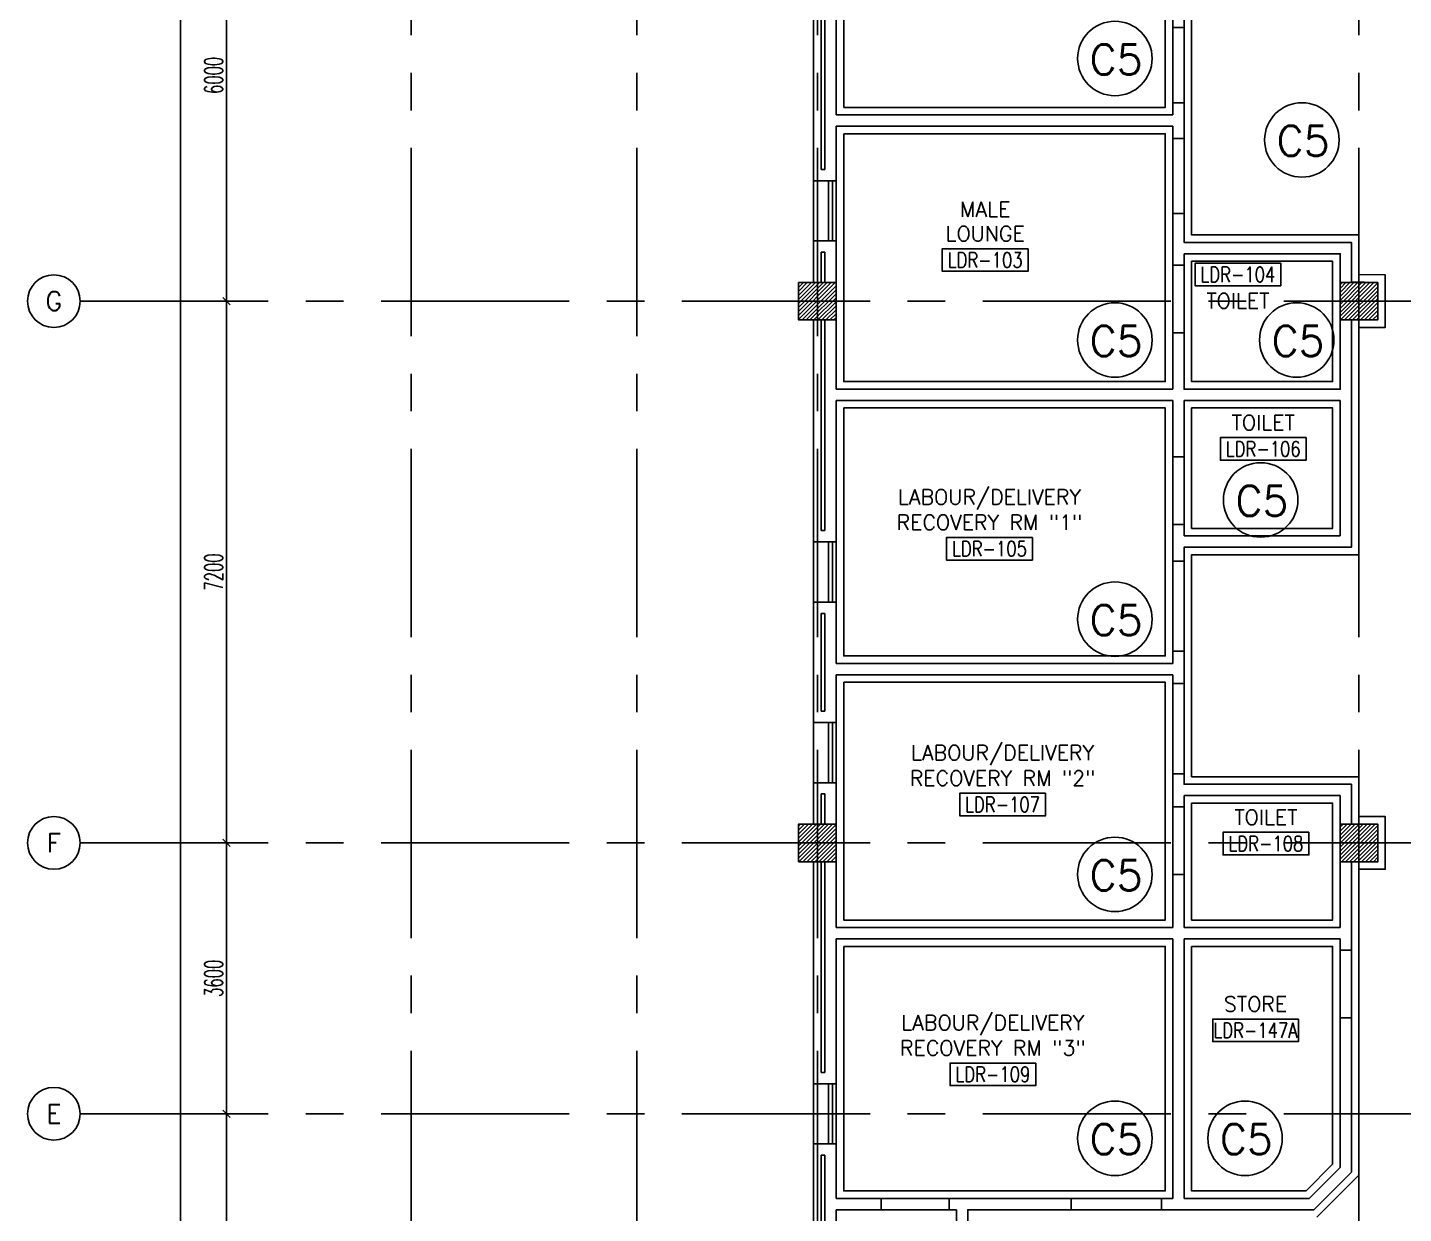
# Model space of a CAD drawing. Extents: x 275967.8 to 276060, y 57291.9 to 57371.4.
# Drawn here: x 275967.84 to 275986.13, y 57308.24 to 57324 of the extents above; entities that cross this region are included whole.
import ezdxf
from ezdxf.enums import TextEntityAlignment as Align

# ---------------------------------------------------------------- set-up
doc = ezdxf.new("R2010")
doc.units = 0
doc.header["$MEASUREMENT"] = 0
doc.header["$PDMODE"] = 34
doc.linetypes.add('CENTERX2', pattern=[4, 2.5, -0.5, 0.5, -0.5])
doc.layers.get('0').update_dxf_attribs({"linetype": 'CONTINUOUS'})
doc.layers.get('DEFPOINTS').update_dxf_attribs({"linetype": 'CONTINUOUS'})
for name, color, linetype in [('AX-CR', 2, 'CONTINUOUS'), ('AX-DIM', 4, 'CONTINUOUS'), ('AX-TXT', 2, 'CONTINUOUS'), ('AXES', 11, 'CENTERX2'), ('CEILING', 4, 'CONTINUOUS'), ('CEILING-MARKER', 6, 'CONTINUOUS'), ('COL', 5, 'CONTINUOUS'), ('HAT', 8, 'CONTINUOUS'), ('INSUL', 4, 'CONTINUOUS'), ('RM-BOX', 11, 'CONTINUOUS'), ('RM-NAME', 11, 'CONTINUOUS'), ('RM-NO', 11, 'CONTINUOUS'), ('TXT', 2, 'CONTINUOUS'), ('WALL', 2, 'CONTINUOUS'), ('WIN', 3, 'CONTINUOUS')]:
    doc.layers.add(name, color=color, linetype=linetype)
doc.styles.add('ROMANS', font='ROMANS.shx', dxfattribs={"width": 0.6})
doc.dimstyles.new('STANDARD_IN', dxfattribs={"dimtxt": 0.24, "dimasz": 0.1, "dimexe": 0.07, "dimexo": 0.05, "dimgap": 0.05, "dimtad": 1, "dimdec": 0, "dimlfac": 1000, "dimzin": 0, "dimtxsty": 'ROMANS', "dimblk": 'ARCHTICK', "dimcen": 0.05, "dimdle": 0.05, "dimclrd": 4, "dimclre": 4, "dimclrt": 2, "dimazin": 3, "dimtfac": 1, "dimtdec": 0, "dimtmove": 0, "dimatfit": 3, "dimtolj": 1, "dimtzin": 0})

# ---------------------------------------------------------------- blocks, each defined once
blk = doc.blocks.new('*X82')
at = {"color": 0}
for p, q in [((31339, 132685), (31804, 133150)), ((31339, 132738), (31751, 133150)), ((31339, 132791), (31698, 133150)), ((31339, 132844), (31645, 133150)), ((31339, 132897), (31592, 133150)), ((31339, 132950), (31538, 133150)), ((31339, 133003), (31485, 133150)), ((31339, 133057), (31432, 133150)), ((31339, 133110), (31379, 133150)), ((31357, 132650), (31839, 133132)), ((31410, 132650), (31839, 133079)), ((31463, 132650), (31839, 133026)), ((31516, 132650), (31839, 132973)), ((31569, 132650), (31839, 132920)), ((31622, 132650), (31839, 132867)), ((31675, 132650), (31839, 132814)), ((31728, 132650), (31839, 132761)), ((31781, 132650), (31839, 132708)), ((31834, 132650), (31839, 132655))]:
    blk.add_line(p, q, dxfattribs=at)
blk = doc.blocks.new('*X81')
at = {"color": 0}
for p, q in [((24139, 132698), (24591, 133150)), ((24139, 132751), (24538, 133150)), ((24139, 132804), (24485, 133150)), ((24139, 132857), (24432, 133150)), ((24139, 132910), (24379, 133150)), ((24139, 132963), (24326, 133150)), ((24139, 133016), (24273, 133150)), ((24139, 133069), (24220, 133150)), ((24139, 133122), (24167, 133150)), ((24144, 132650), (24639, 133145)), ((24197, 132650), (24639, 133092)), ((24250, 132650), (24639, 133039)), ((24303, 132650), (24639, 132986)), ((24356, 132650), (24639, 132933)), ((24409, 132650), (24639, 132880)), ((24462, 132650), (24639, 132827)), ((24515, 132650), (24639, 132774)), ((24568, 132650), (24639, 132720)), ((24621, 132650), (24639, 132667))]:
    blk.add_line(p, q, dxfattribs=at)
blk = doc.blocks.new('*X76')
at = {"color": 0}
for p, q in [((31339, 139898), (31791, 140350)), ((31339, 139951), (31738, 140350)), ((31339, 140004), (31685, 140350)), ((31339, 140057), (31632, 140350)), ((31339, 140110), (31579, 140350)), ((31339, 140163), (31526, 140350)), ((31339, 140216), (31473, 140350)), ((31339, 140269), (31420, 140350)), ((31339, 140322), (31367, 140350)), ((31344, 139850), (31839, 140345)), ((31397, 139850), (31839, 140292)), ((31450, 139850), (31839, 140239)), ((31503, 139850), (31839, 140186)), ((31556, 139850), (31839, 140133)), ((31609, 139850), (31839, 140080)), ((31662, 139850), (31839, 140027)), ((31715, 139850), (31839, 139974)), ((31768, 139850), (31839, 139920)), ((31821, 139850), (31839, 139867))]:
    blk.add_line(p, q, dxfattribs=at)
blk = doc.blocks.new('*X75')
at = {"color": 0}
for p, q in [((24139, 139857), (24632, 140350)), ((24139, 139910), (24579, 140350)), ((24139, 139963), (24526, 140350)), ((24139, 140016), (24473, 140350)), ((24139, 140069), (24420, 140350)), ((24139, 140122), (24367, 140350)), ((24139, 140175), (24314, 140350)), ((24139, 140228), (24260, 140350)), ((24139, 140282), (24207, 140350)), ((24139, 140335), (24154, 140350)), ((24185, 139850), (24639, 140304)), ((24238, 139850), (24639, 140251)), ((24291, 139850), (24639, 140198)), ((24344, 139850), (24639, 140145)), ((24397, 139850), (24639, 140092)), ((24450, 139850), (24639, 140039)), ((24503, 139850), (24639, 139986)), ((24556, 139850), (24639, 139933)), ((24609, 139850), (24639, 139880))]:
    blk.add_line(p, q, dxfattribs=at)
blk = doc.blocks.new('AXL')
at = {"layer": 'AX-CR'}
blk.add_circle((-350, 0), 350, dxfattribs=at)
blk = doc.blocks.new('_ARCHTICK')
at = {"color": 0, "linetype": 'BYBLOCK', "const_width": 0.15}
blk.add_lwpolyline([(-0.5, -0.5), (0.5, 0.5)], dxfattribs=at)
blk = doc.blocks.new('*D215')
at = {"layer": 'AX-DIM', "color": 4, "ltscale": 0.3}
for p, q in [((275977.99, 57357.833), (275969.799, 57357.833)), ((275969.869, 57298.463), (275969.869, 57357.883)), ((275978.669, 57298.513), (275969.799, 57298.513))]:
    blk.add_line(p, q, dxfattribs=at)
at = {"layer": 'DEFPOINTS', "color": 0, "ltscale": 0.3}
for p in [(275969.869, 57357.833), (275978.04, 57357.833), (275978.719, 57298.513)]:
    blk.add_point(p, dxfattribs=at)
at = {"layer": 'AX-DIM', "color": 4, "ltscale": 0.3, "xscale": 0.1, "yscale": 0.1, "zscale": 0.1}
for p, rotation in [((275969.869, 57357.833), 90), ((275969.869, 57298.513), 270)]:
    blk.add_blockref('_ARCHTICK', p, dxfattribs=dict(at, rotation=rotation))
at = {"layer": 'AX-DIM', "color": 2, "ltscale": 0.3, "insert": (275969.699, 57328.173), "char_height": 0.24, "attachment_point": 5, "rotation": 90, "style": 'ROMANS'}
blk.add_mtext('\\A1;59320', dxfattribs=at)
blk = doc.blocks.new('*D206')
at = {"layer": 'AX-DIM', "color": 4, "ltscale": 0.3}
for p, q in [((275970.83, 57326.363), (275970.41, 57326.363)), ((275970.48, 57320.313), (275970.48, 57326.413)), ((275970.83, 57320.363), (275970.41, 57320.363))]:
    blk.add_line(p, q, dxfattribs=at)
at = {"layer": 'DEFPOINTS', "color": 0, "ltscale": 0.3}
for p in [(275970.48, 57326.363), (275970.88, 57326.363), (275970.88, 57320.363)]:
    blk.add_point(p, dxfattribs=at)
at = {"layer": 'AX-DIM', "color": 4, "ltscale": 0.3, "xscale": 0.1, "yscale": 0.1, "zscale": 0.1}
for p, rotation in [((275970.48, 57326.363), 90), ((275970.48, 57320.363), 270)]:
    blk.add_blockref('_ARCHTICK', p, dxfattribs=dict(at, rotation=rotation))
at = {"layer": 'AX-DIM', "color": 2, "ltscale": 0.3, "insert": (275970.31, 57323.363), "char_height": 0.24, "attachment_point": 5, "rotation": 90, "style": 'ROMANS'}
blk.add_mtext('\\A1;6000', dxfattribs=at)
blk = doc.blocks.new('*D205')
at = {"layer": 'AX-DIM', "color": 4, "ltscale": 0.3}
for p, q in [((275970.83, 57320.363), (275970.41, 57320.363)), ((275970.48, 57313.113), (275970.48, 57320.413)), ((275970.83, 57313.163), (275970.41, 57313.163))]:
    blk.add_line(p, q, dxfattribs=at)
at = {"layer": 'DEFPOINTS', "color": 0, "ltscale": 0.3}
for p in [(275970.48, 57320.363), (275970.88, 57320.363), (275970.88, 57313.163)]:
    blk.add_point(p, dxfattribs=at)
at = {"layer": 'AX-DIM', "color": 4, "ltscale": 0.3, "xscale": 0.1, "yscale": 0.1, "zscale": 0.1}
for p, rotation in [((275970.48, 57320.363), 90), ((275970.48, 57313.163), 270)]:
    blk.add_blockref('_ARCHTICK', p, dxfattribs=dict(at, rotation=rotation))
at = {"layer": 'AX-DIM', "color": 2, "ltscale": 0.3, "insert": (275970.31, 57316.763), "char_height": 0.24, "attachment_point": 5, "rotation": 90, "style": 'ROMANS'}
blk.add_mtext('\\A1;7200', dxfattribs=at)
blk = doc.blocks.new('*D204')
at = {"layer": 'AX-DIM', "color": 4, "ltscale": 0.3}
for p, q in [((275970.83, 57313.163), (275970.41, 57313.163)), ((275970.48, 57309.513), (275970.48, 57313.213)), ((275970.83, 57309.563), (275970.41, 57309.563))]:
    blk.add_line(p, q, dxfattribs=at)
at = {"layer": 'DEFPOINTS', "color": 0, "ltscale": 0.3}
for p in [(275970.48, 57313.163), (275970.88, 57313.163), (275970.88, 57309.563)]:
    blk.add_point(p, dxfattribs=at)
at = {"layer": 'AX-DIM', "color": 4, "ltscale": 0.3, "xscale": 0.1, "yscale": 0.1, "zscale": 0.1}
for p, rotation in [((275970.48, 57313.163), 90), ((275970.48, 57309.563), 270)]:
    blk.add_blockref('_ARCHTICK', p, dxfattribs=dict(at, rotation=rotation))
at = {"layer": 'AX-DIM', "color": 2, "ltscale": 0.3, "insert": (275970.31, 57311.363), "char_height": 0.24, "attachment_point": 5, "rotation": 90, "style": 'ROMANS'}
blk.add_mtext('\\A1;3600', dxfattribs=at)
blk = doc.blocks.new('*D203')
at = {"layer": 'AX-DIM', "color": 4, "ltscale": 0.3}
for p, q in [((275970.83, 57309.563), (275970.41, 57309.563)), ((275970.48, 57305.913), (275970.48, 57309.613)), ((275970.83, 57305.963), (275970.41, 57305.963))]:
    blk.add_line(p, q, dxfattribs=at)
at = {"layer": 'DEFPOINTS', "color": 0, "ltscale": 0.3}
for p in [(275970.48, 57309.563), (275970.88, 57309.563), (275970.88, 57305.963)]:
    blk.add_point(p, dxfattribs=at)
at = {"layer": 'AX-DIM', "color": 4, "ltscale": 0.3, "xscale": 0.1, "yscale": 0.1, "zscale": 0.1}
for p, rotation in [((275970.48, 57309.563), 90), ((275970.48, 57305.963), 270)]:
    blk.add_blockref('_ARCHTICK', p, dxfattribs=dict(at, rotation=rotation))
at = {"layer": 'AX-DIM', "color": 2, "ltscale": 0.3, "insert": (275970.31, 57307.763), "char_height": 0.24, "attachment_point": 5, "rotation": 90, "style": 'ROMANS'}
blk.add_mtext('\\A1;3600', dxfattribs=at)
blk = doc.blocks.new('COL50')
at = {"layer": 'COL'}
blk.add_lwpolyline([(-250, 250), (-250, -250), (250, -250), (250, 250)], close=True, dxfattribs=at)
blk = doc.blocks.new('RM1')
at = {"layer": 'RM-BOX'}
blk.add_lwpolyline([(570, -200), (-570, -200), (-570, -500), (570, -500)], close=True, dxfattribs=at)
at = {"layer": 'RM-NAME', "style": 'ROMANS'}
blk.add_attdef('ROOMNAME1', text='', height=200, dxfattribs=at).set_placement((0, 324), align=Align.MIDDLE)

msp = doc.modelspace()

# ---------------------------------------------------------------- linework, layer by layer
at = {"layer": 'AXES'}
for p, q in [((275972.9355, 57291.8986), (275972.9355, 57370.7113)), ((275975.9355, 57291.8986), (275975.9355, 57370.7113)), ((275985.5355, 57291.8986), (275985.5355, 57370.7113)), ((275978.3355, 57291.8986), (275978.3355, 57336.8179)), ((275968.5355, 57320.3629), (276036.5755, 57320.3629)), ((275968.5355, 57313.1629), (276036.5755, 57313.1629)), ((275968.5355, 57309.5629), (276036.5755, 57309.5629))]:
    msp.add_line(p, q, dxfattribs=at)
at = {"layer": 'CEILING', "linetype": 'BYBLOCK', "ltscale": 0.3}
for points in [[(275978.6855, 57322.9379), (275982.9605, 57322.9379), (275982.9604, 57326.2629), (275978.6855, 57326.2629)], [(275978.6855, 57322.5879), (275982.9605, 57322.5879), (275982.9605, 57319.2929), (275978.6855, 57319.2929)], [(275983.2105, 57320.9929), (275985.2855, 57320.9929), (275985.2855, 57319.1929), (275983.2105, 57319.1929)], [(275983.3105, 57320.8929), (275985.1855, 57320.8929), (275985.1855, 57319.2929), (275983.3105, 57319.2929)], [(275978.6855, 57318.9429), (275982.9605, 57318.9429), (275982.9605, 57315.6479), (275978.6855, 57315.6479)], [(275983.3105, 57318.9429), (275985.1855, 57318.9429), (275985.1855, 57317.3429), (275983.3105, 57317.3429)], [(275978.6855, 57315.2979), (275982.9605, 57315.2979), (275982.9605, 57312.1379), (275978.6855, 57312.1379)], [(275983.3105, 57313.6929), (275985.1855, 57313.6929), (275985.1855, 57312.1379), (275983.3105, 57312.1379)], [(275978.6855, 57311.7879), (275982.9605, 57311.7879), (275982.9605, 57308.5379), (275978.6855, 57308.5379)], [(275983.3105, 57311.7879), (275985.1855, 57311.7879), (275985.1855, 57308.8915), (275984.8319, 57308.5379), (275983.3105, 57308.5379)]]:
    msp.add_lwpolyline(points, close=True, dxfattribs=at)
for points in [[(275980.3355, 57304.8379), (275980.3355, 57308.2879), (275984.9355, 57308.2879), (275985.4355, 57308.7879), (275985.4355, 57312.9129), (275985.7855, 57312.9129), (275985.7855, 57313.4129), (275985.4355, 57313.4129), (275985.4355, 57313.9429), (275983.2105, 57313.9429), (275983.2105, 57317.0929), (275985.4355, 57317.0929), (275985.4355, 57320.1129), (275985.7855, 57320.1129), (275985.7855, 57320.6129), (275985.4355, 57320.6179), (275985.4355, 57321.1429), (275983.2105, 57321.1429), (275983.2105, 57324.3829)], [(275984.9769, 57308.1879), (275985.5355, 57308.7465), (275985.5355, 57312.8129), (275985.8855, 57312.8129), (275985.8855, 57313.5129), (275985.5355, 57313.5129), (275985.5355, 57314.0429), (275983.3105, 57314.0429), (275983.3105, 57316.9929), (275985.5355, 57316.9929), (275985.5355, 57320.0129), (275985.8855, 57320.0129), (275985.8855, 57320.7115), (275985.5355, 57320.7165), (275985.5355, 57321.2429), (275983.3105, 57321.2429), (275983.3105, 57324.2829)]]:
    msp.add_lwpolyline(points, dxfattribs=at)
at = {"layer": 'CEILING-MARKER', "color": 2}
for centre in [(275982.2902, 57323.5879), (275984.7763, 57322.5055), (275982.2902, 57319.8463), (275984.7078, 57319.8463), (275984.2282, 57317.7208), (275982.2902, 57316.1362), (275982.2902, 57312.7445), (275982.2902, 57309.2371), (275984.0212, 57309.2371)]:
    msp.add_circle(centre, 0.4949, dxfattribs=at)
at = {"layer": 'INSUL'}
for p, q in [((275978.3855, 57322.1129), (275978.3855, 57324.5629)), ((275978.4355, 57322.1129), (275978.4355, 57324.5629)), ((275978.3855, 57322.1129), (275978.4355, 57322.1129)), ((275978.3855, 57320.6129), (275978.3855, 57321.0129)), ((275978.3855, 57321.0129), (275978.4355, 57321.0129)), ((275978.4355, 57320.6129), (275978.4355, 57321.0129)), ((275978.3855, 57320.1129), (275978.3855, 57317.3129)), ((275978.4355, 57320.1129), (275978.4355, 57317.3129)), ((275978.3855, 57317.3129), (275978.4355, 57317.3129)), ((275978.3855, 57314.9129), (275978.3855, 57316.2129)), ((275978.3855, 57316.2129), (275978.4355, 57316.2129)), ((275978.4355, 57314.9129), (275978.4355, 57316.2129)), ((275978.3855, 57314.9129), (275978.4355, 57314.9129)), ((275978.3855, 57313.8129), (275978.4355, 57313.8129)), ((275978.3855, 57313.4129), (275978.3855, 57313.8129)), ((275978.4355, 57313.4129), (275978.4355, 57313.8129)), ((275978.3855, 57312.9129), (275978.3855, 57310.1129)), ((275978.4355, 57312.9129), (275978.4355, 57310.1129)), ((275978.3855, 57310.1129), (275978.4355, 57310.1129)), ((275978.3855, 57306.2129), (275978.3855, 57309.0129)), ((275978.3855, 57309.0129), (275978.4355, 57309.0129)), ((275978.4355, 57306.2129), (275978.4355, 57309.0129))]:
    msp.add_line(p, q, dxfattribs=at)
at = {"layer": 'WALL'}
for p, q in [((275983.0605, 57325.5829), (275983.0605, 57323.9994)), ((275978.2855, 57321.9629), (275978.2855, 57324.7129)), ((275978.5855, 57322.8379), (275978.5855, 57324.7129)), ((275983.2105, 57324.3829), (275983.2105, 57323.9994)), ((275983.2105, 57323.9994), (275983.0605, 57323.9994)), ((275983.0605, 57323.9994), (275983.0605, 57322.8379)), ((275983.2105, 57323.9994), (275983.2105, 57322.5264)), ((275983.2105, 57322.9994), (275983.0605, 57322.9994)), ((275978.5855, 57322.8379), (275983.0605, 57322.8379)), ((275978.5855, 57322.6879), (275983.0605, 57322.6879)), ((275978.5855, 57321.9629), (275978.5855, 57322.6879)), ((275983.0605, 57322.6879), (275983.0605, 57322.5264)), ((275983.0605, 57320.8429), (275983.0605, 57322.5264)), ((275983.2105, 57322.5264), (275983.0605, 57322.5264)), ((275983.2105, 57322.5264), (275983.2105, 57321.1429)), ((275978.2855, 57321.9629), (275978.5855, 57321.9629)), ((275983.2105, 57321.5264), (275983.0605, 57321.5264)), ((275978.2855, 57320.6129), (275978.2855, 57321.1629)), ((275978.2855, 57321.1629), (275978.5855, 57321.1629)), ((275978.5855, 57320.6129), (275978.5855, 57321.1629)), ((275983.2105, 57321.1429), (275985.4355, 57321.1429)), ((275983.2105, 57320.9929), (275985.2855, 57320.9929)), ((275983.2105, 57320.8429), (275983.2105, 57320.9929)), ((275985.2855, 57320.6129), (275985.2855, 57320.9929)), ((275985.4355, 57320.6179), (275985.4355, 57321.1429)), ((275983.0605, 57319.1929), (275983.0605, 57320.8429)), ((275983.0605, 57320.8429), (275983.2105, 57320.8429)), ((275983.2105, 57319.1929), (275983.2105, 57320.8429)), ((275978.2855, 57320.1129), (275978.2855, 57317.1629)), ((275978.5855, 57320.1129), (275978.5855, 57319.1929)), ((275985.2855, 57320.1129), (275985.2855, 57319.1929)), ((275985.4355, 57320.1129), (275985.4355, 57317.5979)), ((275983.0605, 57319.9429), (275983.2105, 57319.9429)), ((275978.5855, 57319.1929), (275983.0605, 57319.1929)), ((275983.2105, 57319.1929), (275985.2855, 57319.1929)), ((275983.2105, 57319.1929), (275985.1105, 57319.1929)), ((275978.5855, 57319.0429), (275983.0605, 57319.0429)), ((275978.5855, 57319.0429), (275978.5855, 57317.1629)), ((275983.0605, 57319.0429), (275983.0605, 57318.2929)), ((275983.2105, 57319.0429), (275983.2105, 57318.2929)), ((275983.2105, 57319.0429), (275985.2855, 57319.0429)), ((275985.2855, 57319.0429), (275985.2855, 57317.2429)), ((275985.2855, 57317.6951), (275985.2855, 57318.8629)), ((275985.4355, 57317.0929), (275985.4355, 57318.8629)), ((275983.0605, 57318.2929), (275983.2105, 57318.2929)), ((275983.2105, 57318.2929), (275983.2105, 57317.2429)), ((275983.0605, 57317.3929), (275983.2105, 57317.3929)), ((275978.2855, 57317.1629), (275978.5855, 57317.1629)), ((275983.2105, 57317.2429), (275985.2855, 57317.2429)), ((275983.0605, 57317.0929), (275983.0605, 57316.9094)), ((275983.2105, 57317.0929), (275985.4355, 57317.0929)), ((275983.2105, 57317.0929), (275983.2105, 57316.9094)), ((275983.0605, 57316.9094), (275983.0605, 57315.5479)), ((275983.2105, 57316.9094), (275983.2105, 57315.2814)), ((275978.2855, 57314.7629), (275978.2855, 57316.3629)), ((275978.2855, 57316.3629), (275978.5855, 57316.3629)), ((275978.5855, 57315.5479), (275978.5855, 57316.3629)), ((275978.5855, 57315.5479), (275983.0605, 57315.5479)), ((275978.5855, 57315.3979), (275983.0605, 57315.3979)), ((275978.5855, 57314.7629), (275978.5855, 57315.3979)), ((275983.0605, 57315.3979), (275983.0605, 57315.2814)), ((275983.0605, 57315.2814), (275983.2105, 57315.2814)), ((275983.0605, 57315.2814), (275983.0605, 57313.9429)), ((275983.2105, 57315.2814), (275983.2105, 57313.9429)), ((275978.2855, 57314.7629), (275978.5855, 57314.7629)), ((275983.0605, 57314.0814), (275983.2105, 57314.0814)), ((275978.2855, 57313.9629), (275978.5855, 57313.9629)), ((275978.2855, 57313.4129), (275978.2855, 57313.9629)), ((275978.5855, 57313.4129), (275978.5855, 57313.9629)), ((275983.0605, 57313.6429), (275983.0605, 57313.9429)), ((275983.2105, 57313.9429), (275985.4355, 57313.9429)), ((275985.4355, 57313.9429), (275985.4355, 57313.4129)), ((275983.2105, 57313.7929), (275985.2855, 57313.7929)), ((275983.2105, 57313.6429), (275983.2105, 57313.7929)), ((275985.2855, 57313.7929), (275985.2855, 57313.4129)), ((275983.0605, 57313.6429), (275983.2105, 57313.6429)), ((275983.0605, 57312.0379), (275983.0605, 57313.6429)), ((275983.2105, 57312.0379), (275983.2105, 57313.6429)), ((275978.2855, 57312.9129), (275978.2855, 57309.9629)), ((275978.5855, 57312.9129), (275978.5855, 57312.0379)), ((275985.2855, 57312.9129), (275985.2855, 57312.0379)), ((275985.4355, 57312.9129), (275985.4355, 57311.7379)), ((275983.0605, 57312.7429), (275983.2105, 57312.7429)), ((275978.5855, 57312.0379), (275983.0605, 57312.0379)), ((275983.2105, 57312.0379), (275985.2855, 57312.0379)), ((275978.5855, 57311.8879), (275983.0605, 57311.8879)), ((275978.5855, 57311.8879), (275978.5855, 57309.9629)), ((275983.0605, 57311.8879), (275983.0605, 57308.4379)), ((275983.2105, 57311.8879), (275985.2855, 57311.8879)), ((275983.2105, 57311.8879), (275983.2105, 57308.4379)), ((275985.2855, 57311.8879), (275985.2855, 57311.7379)), ((275985.2855, 57311.7379), (275985.4355, 57311.7379)), ((275985.2855, 57311.7379), (275985.2855, 57308.8501)), ((275985.4355, 57311.7379), (275985.4355, 57308.7879)), ((275985.2855, 57310.8379), (275985.4355, 57310.8379)), ((275978.2855, 57309.9629), (275978.5855, 57309.9629)), ((275978.2855, 57306.2129), (275978.2855, 57309.1629)), ((275978.2855, 57309.1629), (275978.5855, 57309.1629)), ((275978.5855, 57308.4379), (275978.5855, 57309.1629)), ((275978.5855, 57308.4379), (275979.1855, 57308.4379)), ((275979.1855, 57308.4379), (275979.1855, 57308.2879)), ((275979.1855, 57308.4379), (275981.7105, 57308.4379)), ((275980.0855, 57308.4379), (275980.0855, 57308.2879)), ((275981.7105, 57308.4379), (275983.0605, 57308.4379)), ((275981.7105, 57308.4379), (275981.7105, 57308.2879)), ((275982.9105, 57308.4379), (275982.9105, 57308.2879)), ((275983.2105, 57308.4379), (275984.8734, 57308.4379)), ((275978.5855, 57308.2879), (275979.1855, 57308.2879)), ((275978.5855, 57306.2129), (275978.5855, 57308.2879)), ((275979.1855, 57308.2879), (275980.1855, 57308.2879)), ((275980.1855, 57308.2879), (275980.1855, 57306.0379)), ((275980.3355, 57304.8379), (275980.3355, 57308.2879)), ((275980.3355, 57308.2879), (275981.7105, 57308.2879)), ((275981.7105, 57308.2879), (275984.9355, 57308.2879))]:
    msp.add_line(p, q, dxfattribs=at)
at = {"layer": 'WALL', "linetype": 'BYBLOCK'}
for p, q in [((275983.0605, 57317.0929), (275983.0605, 57318.2929)), ((275983.0605, 57316.9094), (275983.2105, 57316.9094)), ((275983.0605, 57315.7094), (275983.2105, 57315.7094)), ((275985.2855, 57308.8501), (275984.8734, 57308.4379)), ((275985.4355, 57308.7879), (275984.9355, 57308.2879))]:
    msp.add_line(p, q, dxfattribs=at)
at = {"layer": 'WALL', "linetype": 'BYBLOCK', "ltscale": 0.3}
for points in [[(275978.0855, 57320.6129), (275978.5855, 57320.6129), (275978.5855, 57320.1129), (275978.0855, 57320.1129)], [(275985.7855, 57320.6129), (275985.2855, 57320.6129), (275985.2855, 57320.1129), (275985.7855, 57320.1129)], [(275978.0855, 57312.9129), (275978.5855, 57312.9129), (275978.5855, 57313.4129), (275978.0855, 57313.4129)], [(275985.2855, 57312.9129), (275985.7855, 57312.9129), (275985.7855, 57313.4129), (275985.2855, 57313.4129)]]:
    msp.add_lwpolyline(points, close=True, dxfattribs=at)
at = {"layer": 'WIN'}
for p, q in [((275978.2855, 57321.1629), (275978.2855, 57321.9629)), ((275978.4855, 57321.1629), (275978.4855, 57321.9629)), ((275978.5355, 57321.1629), (275978.5355, 57321.9629)), ((275978.5855, 57321.1629), (275978.5855, 57321.9629)), ((275978.2855, 57316.3629), (275978.2855, 57317.1629)), ((275978.4855, 57316.3629), (275978.4855, 57317.1629)), ((275978.5355, 57316.3629), (275978.5355, 57317.1629)), ((275978.5855, 57316.3629), (275978.5855, 57317.1629)), ((275978.2855, 57313.9629), (275978.2855, 57314.7629)), ((275978.4855, 57313.9629), (275978.4855, 57314.7629)), ((275978.5355, 57313.9629), (275978.5355, 57314.7629)), ((275978.5855, 57313.9629), (275978.5855, 57314.7629)), ((275978.2855, 57309.1629), (275978.2855, 57309.9629)), ((275978.4855, 57309.1629), (275978.4855, 57309.9629)), ((275978.5355, 57309.1629), (275978.5355, 57309.9629)), ((275978.5855, 57309.1629), (275978.5855, 57309.9629))]:
    msp.add_line(p, q, dxfattribs=at)

# ---------------------------------------------------------------- block references
at = {"layer": 'AXES'}
ref = msp.add_blockref('AXL', (275968.5355, 57320.3629), dxfattribs=dict(at, xscale=0.001, yscale=0.001, zscale=0.001))
ref.add_attrib('AX', 'G', dxfattribs={"layer": 'AX-TXT', "height": 0.25, "style": 'ROMANS'}).set_placement((275968.1855, 57320.3629), align=Align.MIDDLE)
ref = msp.add_blockref('AXL', (275968.5355, 57313.1629), dxfattribs=dict(at, xscale=0.001, yscale=0.001, zscale=0.001))
ref.add_attrib('AX', 'F', dxfattribs={"layer": 'AX-TXT', "height": 0.25, "style": 'ROMANS'}).set_placement((275968.1855, 57313.1629), align=Align.MIDDLE)
ref = msp.add_blockref('AXL', (275968.5355, 57309.5629), dxfattribs=dict(at, xscale=0.001, yscale=0.001, zscale=0.001))
ref.add_attrib('AX', 'E', dxfattribs={"layer": 'AX-TXT', "height": 0.25, "style": 'ROMANS'}).set_placement((275968.1855, 57309.5629), align=Align.MIDDLE)
at = {"layer": 'COL', "xscale": 0.001, "yscale": 0.001, "zscale": 0.001}
for p in [(275978.3355, 57320.3629), (275985.5355, 57320.3629), (275978.3355, 57313.1629), (275985.5355, 57313.1629)]:
    msp.add_blockref('COL50', p, dxfattribs=at)
at = {"layer": 'HAT', "xscale": 0.001, "yscale": 0.001, "zscale": 0.001}
for name in ['*X75', '*X76', '*X81', '*X82']:
    msp.add_blockref(name, (275953.9463, 57180.2632), dxfattribs=at)
at = {"layer": 'RM-NAME'}
ref = msp.add_blockref('RM1', (275980.5664, 57321.2595), dxfattribs=dict(at, xscale=0.001, yscale=0.001, zscale=0.001))
ref.add_attrib('ROOMNO', 'LDR-103', dxfattribs={"layer": 'RM-NO', "height": 0.2, "style": 'ROMANS', "width": 0.8}).set_placement((275980.5664, 57320.9095), align=Align.MIDDLE)
ref.add_attrib('ROOMNAME2', 'LOUNGE', dxfattribs={"height": 0.2, "style": 'ROMANS'}).set_placement((275980.5664, 57321.2595), align=Align.MIDDLE)
ref.add_attrib('ROOMNAME1', 'MALE', dxfattribs={"height": 0.2, "style": 'ROMANS'}).set_placement((275980.5664, 57321.5834), align=Align.MIDDLE)
ref = msp.add_blockref('RM1', (275983.9266, 57320.3672), dxfattribs=dict(at, xscale=-0.001, yscale=0.001, zscale=0.001, rotation=180))
ref.add_attrib('ROOMNO', 'LDR-104', dxfattribs={"layer": 'RM-NO', "height": 0.2, "style": 'ROMANS', "width": 0.8}).set_placement((275983.9266, 57320.7172), align=Align.MIDDLE)
ref.add_attrib('ROOMNAME2', 'TOILET', dxfattribs={"height": 0.2, "style": 'ROMANS'}).set_placement((275983.9266, 57320.3672), align=Align.MIDDLE)
ref = msp.add_blockref('RM1', (275984.2632, 57318.7492), dxfattribs=dict(at, xscale=0.001, yscale=0.001, zscale=0.001))
ref.add_attrib('ROOMNO', 'LDR-106', dxfattribs={"layer": 'RM-NO', "height": 0.2, "style": 'ROMANS', "width": 0.8}).set_placement((275984.2632, 57318.3992), align=Align.MIDDLE)
ref.add_attrib('ROOMNAME2', 'TOILET', dxfattribs={"height": 0.2, "style": 'ROMANS'}).set_placement((275984.2632, 57318.7492), align=Align.MIDDLE)
ref = msp.add_blockref('RM1', (275980.6241, 57317.4224), dxfattribs=dict(at, xscale=0.001, yscale=0.001, zscale=0.001))
ref.add_attrib('ROOMNO', 'LDR-105', dxfattribs={"layer": 'RM-NO', "height": 0.2, "style": 'ROMANS', "width": 0.8}).set_placement((275980.6241, 57317.0724), align=Align.MIDDLE)
ref.add_attrib('ROOMNAME2', 'RECOVERY RM "1"', dxfattribs={"height": 0.2, "style": 'ROMANS'}).set_placement((275980.6241, 57317.4224), align=Align.MIDDLE)
ref.add_attrib('ROOMNAME1', 'LABOUR/DELIVERY', dxfattribs={"height": 0.2, "style": 'ROMANS'}).set_placement((275980.6241, 57317.7462), align=Align.MIDDLE)
ref = msp.add_blockref('RM1', (275980.7981, 57314.0234), dxfattribs=dict(at, xscale=0.001, yscale=0.001, zscale=0.001))
ref.add_attrib('ROOMNO', 'LDR-107', dxfattribs={"layer": 'RM-NO', "height": 0.2, "style": 'ROMANS', "width": 0.8}).set_placement((275980.7981, 57313.6734), align=Align.MIDDLE)
ref.add_attrib('ROOMNAME2', 'RECOVERY RM "2"', dxfattribs={"height": 0.2, "style": 'ROMANS'}).set_placement((275980.7981, 57314.0234), align=Align.MIDDLE)
ref.add_attrib('ROOMNAME1', 'LABOUR/DELIVERY', dxfattribs={"height": 0.2, "style": 'ROMANS'}).set_placement((275980.7981, 57314.3473), align=Align.MIDDLE)
ref = msp.add_blockref('RM1', (275984.299, 57313.5041), dxfattribs=dict(at, xscale=0.001, yscale=0.001, zscale=0.001))
ref.add_attrib('ROOMNO', 'LDR-108', dxfattribs={"layer": 'RM-NO', "height": 0.2, "style": 'ROMANS', "width": 0.8}).set_placement((275984.299, 57313.1541), align=Align.MIDDLE)
ref.add_attrib('ROOMNAME2', 'TOILET', dxfattribs={"height": 0.2, "style": 'ROMANS'}).set_placement((275984.299, 57313.5041), align=Align.MIDDLE)
ref = msp.add_blockref('RM1', (275984.1609, 57311.0213), dxfattribs=dict(at, xscale=0.001, yscale=0.001, zscale=0.001))
ref.add_attrib('ROOMNO', 'LDR-147A', dxfattribs={"layer": 'RM-NO', "height": 0.2, "style": 'ROMANS', "width": 0.8}).set_placement((275984.1609, 57310.6713), align=Align.MIDDLE)
ref.add_attrib('ROOMNAME2', 'STORE', dxfattribs={"height": 0.2, "style": 'ROMANS'}).set_placement((275984.1609, 57311.0213), align=Align.MIDDLE)
ref = msp.add_blockref('RM1', (275980.6689, 57310.4375), dxfattribs=dict(at, xscale=0.001, yscale=0.001, zscale=0.001))
ref.add_attrib('ROOMNO', 'LDR-109', dxfattribs={"layer": 'RM-NO', "height": 0.2, "style": 'ROMANS', "width": 0.8}).set_placement((275980.6689, 57310.0875), align=Align.MIDDLE)
ref.add_attrib('ROOMNAME2', 'RECOVERY RM "3"', dxfattribs={"height": 0.2, "style": 'ROMANS'}).set_placement((275980.6689, 57310.4375), align=Align.MIDDLE)
ref.add_attrib('ROOMNAME1', 'LABOUR/DELIVERY', dxfattribs={"height": 0.2, "style": 'ROMANS'}).set_placement((275980.6689, 57310.7613), align=Align.MIDDLE)

# ---------------------------------------------------------------- texts
at = {"layer": 'TXT', "color": 6, "style": 'ROMANS'}
for p in [(275981.9558, 57323.3755), (275984.4418, 57322.2931), (275981.9558, 57319.6339), (275984.3734, 57319.6339), (275983.8938, 57317.5084), (275981.9558, 57315.9238), (275981.9558, 57312.5321), (275981.9558, 57309.0246), (275983.6868, 57309.0246)]:
    msp.add_text('C5', height=0.4, dxfattribs=at).set_placement(p)

# ---------------------------------------------------------------- dimensions: what is measured, and where the dimension line sits
at = {"layer": 'AX-DIM'}
for base, p1, p2, picture, middle in [((275969.8688, 57357.8329), (275978.7188, 57298.5129), (275978.0403, 57357.8329), '*D215', (275969.6988, 57328.1729)), ((275970.4803, 57326.3629), (275970.8803, 57320.3629), (275970.8803, 57326.3629), '*D206', (275970.3103, 57323.3629)), ((275970.4803, 57320.3629), (275970.8803, 57313.1629), (275970.8803, 57320.3629), '*D205', (275970.3103, 57316.7629)), ((275970.4803, 57313.1629), (275970.8803, 57309.5629), (275970.8803, 57313.1629), '*D204', (275970.3103, 57311.3629)), ((275970.4803, 57309.5629), (275970.8803, 57305.9629), (275970.8803, 57309.5629), '*D203', (275970.3103, 57307.7629))]:
    dim = msp.add_linear_dim(base=base, p1=p1, p2=p2, angle=90, dimstyle='STANDARD_IN', dxfattribs=at)
    dim.commit()
    dim.dimension.update_dxf_attribs({"geometry": picture, "text_midpoint": middle})

doc.saveas('drawing.dxf')
